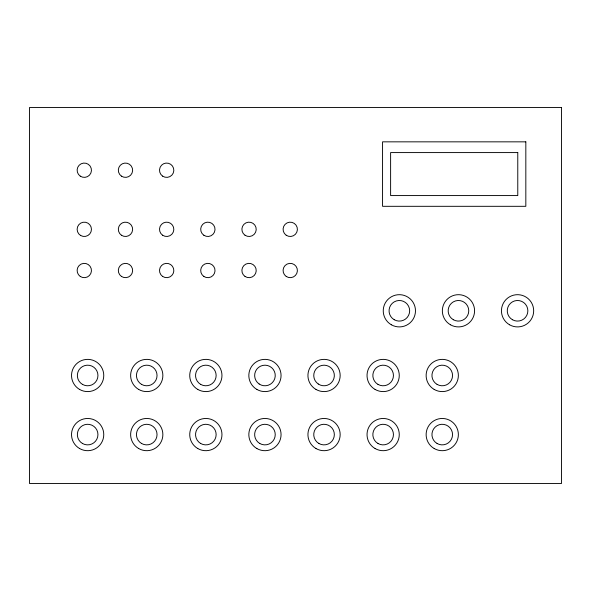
<?xml version="1.0" encoding="UTF-8"?>
<svg xmlns="http://www.w3.org/2000/svg" width="591" height="591" viewBox="0 0 591 591"><rect width="100%" height="100%" fill="white"/><g stroke="black" fill="none" stroke-linecap="round" stroke-linejoin="round"><path stroke-width="0.89" d="M561.45 107.451L29.55 107.451L29.55 483.549L561.45 483.549L561.45 107.451M525.827 141.84L382.562 141.84L382.562 206.311L525.827 206.311L525.827 141.84M517.775 152.581L390.614 152.581L390.614 195.569L517.775 195.569L517.775 152.581M434.186 389.439A16.12 16.12 0 0 0 458.365 375.484A16.12 16.12 0 0 0 434.186 361.522A16.12 16.12 0 0 0 434.186 389.439M437.096 384.401A10.298 10.298 0 0 0 452.543 375.484A10.298 10.298 0 0 0 437.096 366.56A10.298 10.298 0 0 0 437.096 384.401M375.086 389.439A16.12 16.12 0 0 0 399.265 375.484A16.12 16.12 0 0 0 375.086 361.522A16.12 16.12 0 0 0 375.086 389.439M377.996 384.401A10.298 10.298 0 0 0 393.443 375.484A10.298 10.298 0 0 0 377.996 366.56A10.298 10.298 0 0 0 377.996 384.401M315.986 389.439A16.12 16.12 0 0 0 340.165 375.484A16.12 16.12 0 0 0 315.986 361.522A16.12 16.12 0 0 0 315.986 389.439M318.276 384.01A10.298 10.298 0 0 0 334.321 376.216A10.298 10.298 0 0 0 319.546 366.221A10.298 10.298 0 0 0 318.276 384.01M256.886 389.439A16.12 16.12 0 0 0 281.065 375.484A16.12 16.12 0 0 0 256.886 361.522A16.12 16.12 0 0 0 256.886 389.439M259.176 384.01A10.298 10.298 0 0 0 275.221 376.216A10.298 10.298 0 0 0 260.446 366.221A10.298 10.298 0 0 0 259.176 384.01M197.786 389.439A16.12 16.12 0 0 0 221.965 375.484A16.12 16.12 0 0 0 197.786 361.522A16.12 16.12 0 0 0 197.786 389.439M200.696 384.401A10.298 10.298 0 0 0 216.143 375.484A10.298 10.298 0 0 0 200.696 366.56A10.298 10.298 0 0 0 200.696 384.401M138.686 389.439A16.12 16.12 0 0 0 162.865 375.484A16.12 16.12 0 0 0 138.686 361.522A16.12 16.12 0 0 0 138.686 389.439M141.596 384.401A10.298 10.298 0 0 0 157.043 375.484A10.298 10.298 0 0 0 141.596 366.56A10.298 10.298 0 0 0 141.596 384.401M79.586 389.439A16.12 16.12 0 0 0 103.765 375.484A16.12 16.12 0 0 0 79.586 361.522A16.12 16.12 0 0 0 79.586 389.439M82.496 384.401A10.298 10.298 0 0 0 97.943 375.484A10.298 10.298 0 0 0 82.496 366.56A10.298 10.298 0 0 0 82.496 384.401M434.186 448.539A16.12 16.12 0 0 0 458.365 434.584A16.12 16.12 0 0 0 434.186 420.622A16.12 16.12 0 0 0 434.186 448.539M437.096 443.501A10.298 10.298 0 0 0 452.543 434.584A10.298 10.298 0 0 0 437.096 425.66A10.298 10.298 0 0 0 437.096 443.501M375.086 448.539A16.12 16.12 0 0 0 399.265 434.584A16.12 16.12 0 0 0 375.086 420.622A16.12 16.12 0 0 0 375.086 448.539M377.996 443.501A10.298 10.298 0 0 0 393.443 434.584A10.298 10.298 0 0 0 377.996 425.66A10.298 10.298 0 0 0 377.996 443.501M315.986 448.539A16.12 16.12 0 0 0 340.165 434.584A16.12 16.12 0 0 0 315.986 420.622A16.12 16.12 0 0 0 315.986 448.539M318.896 443.501A10.298 10.298 0 0 0 334.343 434.584A10.298 10.298 0 0 0 318.896 425.66A10.298 10.298 0 0 0 318.896 443.501M256.886 448.539A16.12 16.12 0 0 0 281.065 434.584A16.12 16.12 0 0 0 256.886 420.622A16.12 16.12 0 0 0 256.886 448.539M259.796 443.501A10.298 10.298 0 0 0 275.243 434.584A10.298 10.298 0 0 0 259.796 425.66A10.298 10.298 0 0 0 259.796 443.501M197.786 448.539A16.12 16.12 0 0 0 221.965 434.584A16.12 16.12 0 0 0 197.786 420.622A16.12 16.12 0 0 0 197.786 448.539M200.696 443.501A10.298 10.298 0 0 0 216.143 434.584A10.298 10.298 0 0 0 200.696 425.66A10.298 10.298 0 0 0 200.696 443.501M138.686 448.539A16.12 16.12 0 0 0 162.865 434.584A16.12 16.12 0 0 0 138.686 420.622A16.12 16.12 0 0 0 138.686 448.539M141.596 443.501A10.298 10.298 0 0 0 157.043 434.584A10.298 10.298 0 0 0 141.596 425.66A10.298 10.298 0 0 0 141.596 443.501M79.586 448.539A16.12 16.12 0 0 0 103.765 434.584A16.12 16.12 0 0 0 79.586 420.622A16.12 16.12 0 0 0 79.586 448.539M82.496 443.501A10.298 10.298 0 0 0 97.943 434.584A10.298 10.298 0 0 0 82.496 425.66A10.298 10.298 0 0 0 82.496 443.501M80.273 276.448A7.166 7.166 0 0 0 91.435 271.025A7.166 7.166 0 0 0 81.159 264.066A7.166 7.166 0 0 0 80.273 276.448M121.465 276.448A7.166 7.166 0 0 0 132.62 271.025A7.166 7.166 0 0 0 122.352 264.066A7.166 7.166 0 0 0 121.465 276.448M162.651 276.448A7.166 7.166 0 0 0 173.813 271.025A7.166 7.166 0 0 0 163.537 264.066A7.166 7.166 0 0 0 162.651 276.448M203.843 276.448A7.166 7.166 0 0 0 215.006 271.025A7.166 7.166 0 0 0 204.73 264.066A7.166 7.166 0 0 0 203.843 276.448M245.036 276.448A7.166 7.166 0 0 0 256.199 271.025A7.166 7.166 0 0 0 245.922 264.066A7.166 7.166 0 0 0 245.036 276.448M286.229 276.448A7.166 7.166 0 0 0 297.384 271.025A7.166 7.166 0 0 0 287.115 264.066A7.166 7.166 0 0 0 286.229 276.448M80.708 235.528A7.166 7.166 0 0 0 91.45 229.323A7.166 7.166 0 0 0 80.708 223.117A7.166 7.166 0 0 0 80.708 235.528M121.465 235.255A7.166 7.166 0 0 0 132.62 229.833A7.166 7.166 0 0 0 122.352 222.881A7.166 7.166 0 0 0 121.465 235.255M162.651 235.255A7.166 7.166 0 0 0 173.813 229.833A7.166 7.166 0 0 0 163.537 222.881A7.166 7.166 0 0 0 162.651 235.255M203.843 235.255A7.166 7.166 0 0 0 215.006 229.833A7.166 7.166 0 0 0 204.73 222.881A7.166 7.166 0 0 0 203.843 235.255M245.036 235.255A7.166 7.166 0 0 0 256.199 229.833A7.166 7.166 0 0 0 245.922 222.881A7.166 7.166 0 0 0 245.036 235.255M286.229 235.255A7.166 7.166 0 0 0 297.384 229.833A7.166 7.166 0 0 0 287.115 222.881A7.166 7.166 0 0 0 286.229 235.255M80.273 176.155A7.166 7.166 0 0 0 91.435 170.733A7.166 7.166 0 0 0 81.159 163.781A7.166 7.166 0 0 0 80.273 176.155M121.465 176.155A7.166 7.166 0 0 0 132.62 170.733A7.166 7.166 0 0 0 122.352 163.781A7.166 7.166 0 0 0 121.465 176.155M162.651 176.155A7.166 7.166 0 0 0 173.813 170.733A7.166 7.166 0 0 0 163.537 163.781A7.166 7.166 0 0 0 162.651 176.155M394.212 319.716A10.298 10.298 0 0 0 409.659 310.792A10.298 10.298 0 0 0 394.212 301.875A10.298 10.298 0 0 0 394.212 319.716M391.301 324.755A16.12 16.12 0 0 0 415.48 310.792A16.12 16.12 0 0 0 391.301 296.837A16.12 16.12 0 0 0 391.301 324.755M453.312 319.716A10.298 10.298 0 0 0 468.759 310.792A10.298 10.298 0 0 0 453.312 301.875A10.298 10.298 0 0 0 453.312 319.716M450.401 324.755A16.12 16.12 0 0 0 474.58 310.792A16.12 16.12 0 0 0 450.401 296.837A16.12 16.12 0 0 0 450.401 324.755M512.412 319.716A10.298 10.298 0 0 0 527.859 310.792A10.298 10.298 0 0 0 512.412 301.875A10.298 10.298 0 0 0 512.412 319.716M509.501 324.755A16.12 16.12 0 0 0 533.68 310.792A16.12 16.12 0 0 0 509.501 296.837A16.12 16.12 0 0 0 509.501 324.755"/></g></svg>
